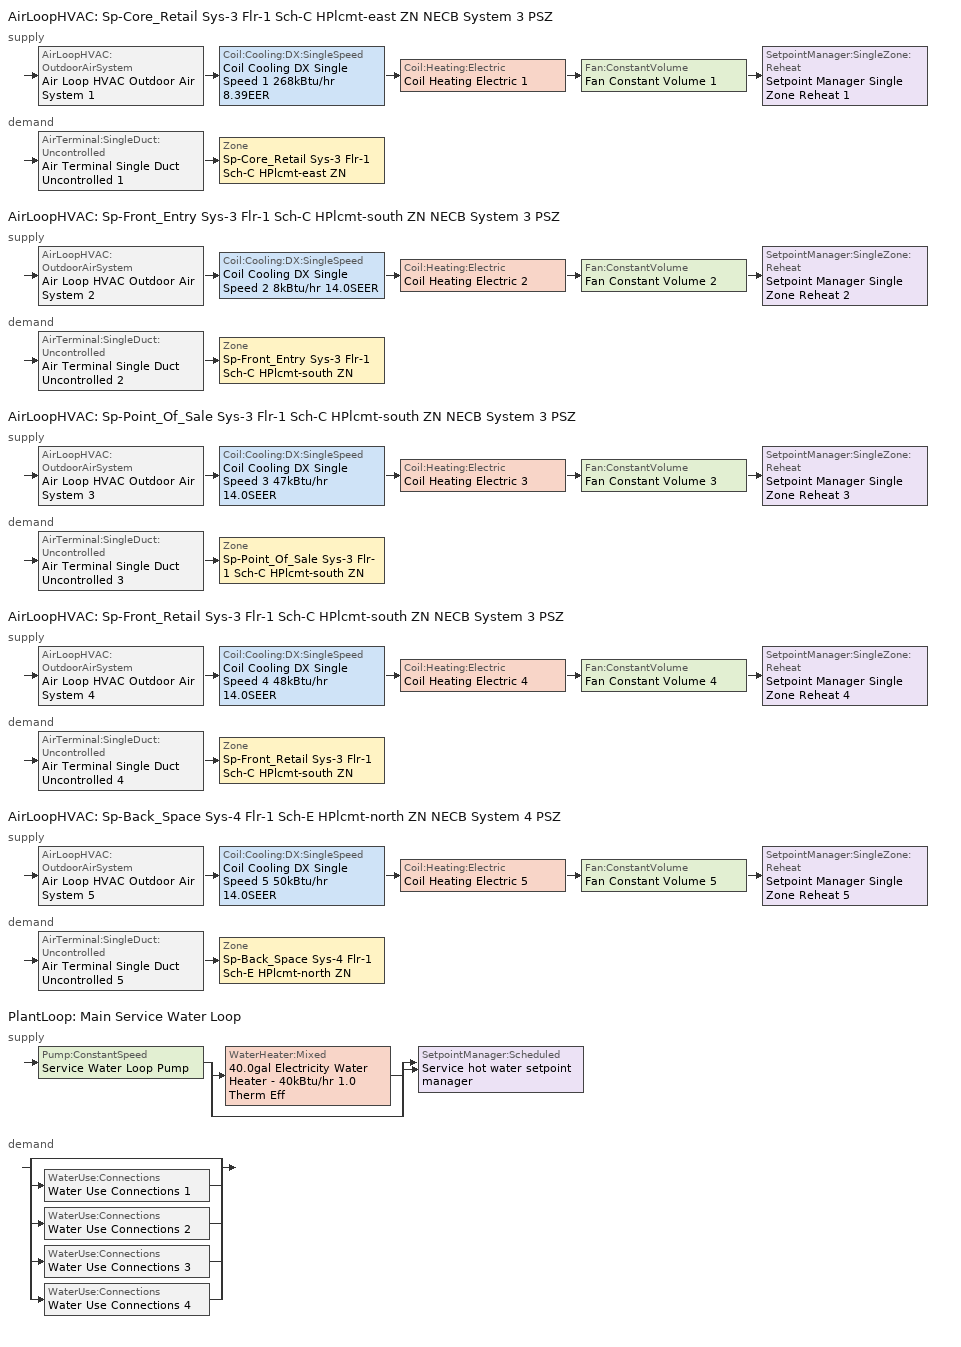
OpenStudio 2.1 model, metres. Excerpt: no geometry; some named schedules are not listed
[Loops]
AirLoopHVAC 'Sp-Core_Retail Sys-3 Flr-1 Sch-C HPlcmt-east ZN NECB System 3 PSZ'
 supply: AirLoopHVAC:OutdoorAirSystem 'Air Loop HVAC Outdoor Air System 1' > Coil:Cooling:DX:SingleSpeed 'Coil Cooling DX Single Speed 1 268kBtu/hr 8.39EER' > Coil:Heating:Electric 'Coil Heating Electric 1' > Fan:ConstantVolume 'Fan Constant Volume 1' > SetpointManager:SingleZone:Reheat 'Setpoint Manager Single Zone Reheat 1'
 demand: AirTerminal:SingleDuct:Uncontrolled 'Air Terminal Single Duct Uncontrolled 1' > Zone 'Sp-Core_Retail Sys-3 Flr-1 Sch-C HPlcmt-east ZN'
AirLoopHVAC 'Sp-Front_Entry Sys-3 Flr-1 Sch-C HPlcmt-south ZN NECB System 3 PSZ'
 supply: AirLoopHVAC:OutdoorAirSystem 'Air Loop HVAC Outdoor Air System 2' > Coil:Cooling:DX:SingleSpeed 'Coil Cooling DX Single Speed 2 8kBtu/hr 14.0SEER' > Coil:Heating:Electric 'Coil Heating Electric 2' > Fan:ConstantVolume 'Fan Constant Volume 2' > SetpointManager:SingleZone:Reheat 'Setpoint Manager Single Zone Reheat 2'
 demand: AirTerminal:SingleDuct:Uncontrolled 'Air Terminal Single Duct Uncontrolled 2' > Zone 'Sp-Front_Entry Sys-3 Flr-1 Sch-C HPlcmt-south ZN'
AirLoopHVAC 'Sp-Point_Of_Sale Sys-3 Flr-1 Sch-C HPlcmt-south ZN NECB System 3 PSZ'
 supply: AirLoopHVAC:OutdoorAirSystem 'Air Loop HVAC Outdoor Air System 3' > Coil:Cooling:DX:SingleSpeed 'Coil Cooling DX Single Speed 3 47kBtu/hr 14.0SEER' > Coil:Heating:Electric 'Coil Heating Electric 3' > Fan:ConstantVolume 'Fan Constant Volume 3' > SetpointManager:SingleZone:Reheat 'Setpoint Manager Single Zone Reheat 3'
 demand: AirTerminal:SingleDuct:Uncontrolled 'Air Terminal Single Duct Uncontrolled 3' > Zone 'Sp-Point_Of_Sale Sys-3 Flr-1 Sch-C HPlcmt-south ZN'
AirLoopHVAC 'Sp-Front_Retail Sys-3 Flr-1 Sch-C HPlcmt-south ZN NECB System 3 PSZ'
 supply: AirLoopHVAC:OutdoorAirSystem 'Air Loop HVAC Outdoor Air System 4' > Coil:Cooling:DX:SingleSpeed 'Coil Cooling DX Single Speed 4 48kBtu/hr 14.0SEER' > Coil:Heating:Electric 'Coil Heating Electric 4' > Fan:ConstantVolume 'Fan Constant Volume 4' > SetpointManager:SingleZone:Reheat 'Setpoint Manager Single Zone Reheat 4'
 demand: AirTerminal:SingleDuct:Uncontrolled 'Air Terminal Single Duct Uncontrolled 4' > Zone 'Sp-Front_Retail Sys-3 Flr-1 Sch-C HPlcmt-south ZN'
AirLoopHVAC 'Sp-Back_Space Sys-4 Flr-1 Sch-E HPlcmt-north ZN NECB System 4 PSZ'
 supply: AirLoopHVAC:OutdoorAirSystem 'Air Loop HVAC Outdoor Air System 5' > Coil:Cooling:DX:SingleSpeed 'Coil Cooling DX Single Speed 5 50kBtu/hr 14.0SEER' > Coil:Heating:Electric 'Coil Heating Electric 5' > Fan:ConstantVolume 'Fan Constant Volume 5' > SetpointManager:SingleZone:Reheat 'Setpoint Manager Single Zone Reheat 5'
 demand: AirTerminal:SingleDuct:Uncontrolled 'Air Terminal Single Duct Uncontrolled 5' > Zone 'Sp-Back_Space Sys-4 Flr-1 Sch-E HPlcmt-north ZN'
PlantLoop 'Main Service Water Loop'
 supply: Pump:ConstantSpeed 'Service Water Loop Pump' > split
  | WaterHeater:Mixed '40.0gal Electricity Water Heater - 40kBtu/hr 1.0 Therm Eff'
  | bypass
  join > SetpointManager:Scheduled 'Service hot water setpoint manager'
 demand: split
  | bypass
  | WaterUse:Connections 'Water Use Connections 1'
  | WaterUse:Connections 'Water Use Connections 2'
  | WaterUse:Connections 'Water Use Connections 3'
  | WaterUse:Connections 'Water Use Connections 4'
[Sizing:Zone] Zone Cooling Design Supply Air Temperature Input Method=SupplyAirTemperature; Zone Cooling Design Supply Air Temperature {C}=13; Zone Cooling Design Supply Air Temperature Difference {deltaC}=11.11; Zone Heating Design Supply Air Temperature Input Method=SupplyAirTemperature; Zone Heating Design Supply Air Temperature {C}=43; Zone Heating Design Supply Air Temperature Difference {deltaC}=11.11; Zone Cooling Design Supply Air Humidity Ratio {kg-H2O/kg-air}=0.0085; Zone Heating Design Supply Air Humidity Ratio {kg-H2O/kg-air}=0.008; Zone Heating Sizing Factor=1.3; Zone Cooling Sizing Factor=1.1; Cooling Design Air Flow Method=DesignDay; Heating Design Air Flow Method=DesignDay; Account for Dedicated Outdoor Air System=No; Dedicated Outdoor Air System Control Strategy=NeutralSupplyAir; Dedicated Outdoor Air Low Setpoint Temperature for Design {C}=autosize; Dedicated Outdoor Air High Setpoint Temperature for Design {C}=autosize
Sp-Core_Retail Sys-3 Flr-1 Sch-C HPlcmt-east ZN; Sp-Front_Entry Sys-3 Flr-1 Sch-C HPlcmt-south ZN; Sp-Point_Of_Sale Sys-3 Flr-1 Sch-C HPlcmt-south ZN; Sp-Front_Retail Sys-3 Flr-1 Sch-C HPlcmt-south ZN; Sp-Back_Space Sys-4 Flr-1 Sch-E HPlcmt-north ZN
[Zone equipment]
Sp-Core_Retail Sys-3 Flr-1 Sch-C HPlcmt-east ZN: Air Terminal Single Duct Uncontrolled 1, Zone HVAC Baseboard Convective Electric 1
Sp-Front_Entry Sys-3 Flr-1 Sch-C HPlcmt-south ZN: Air Terminal Single Duct Uncontrolled 2, Zone HVAC Baseboard Convective Electric 2
Sp-Point_Of_Sale Sys-3 Flr-1 Sch-C HPlcmt-south ZN: Air Terminal Single Duct Uncontrolled 3, Zone HVAC Baseboard Convective Electric 3
Sp-Front_Retail Sys-3 Flr-1 Sch-C HPlcmt-south ZN: Air Terminal Single Duct Uncontrolled 4, Zone HVAC Baseboard Convective Electric 4
Sp-Back_Space Sys-4 Flr-1 Sch-E HPlcmt-north ZN: Air Terminal Single Duct Uncontrolled 5, Zone HVAC Baseboard Convective Electric 5
[AirLoopHVAC] Design Supply Air Flow Rate {m3/s}=AutoSize
Name | Availability Schedule | Availability Manager
Sp-Core_Retail Sys-3 Flr-1 Sch-C HPlcmt-east ZN NECB System 3 PSZ | Sp-Core_Retail Sys-3 Flr-1 Sch-C HPlcmt-east ZN NECB System 3 PSZ Occ Sch | Availability Manager Night Cycle 2
Sp-Front_Entry Sys-3 Flr-1 Sch-C HPlcmt-south ZN NECB System 3 PSZ | Always On Discrete
Sp-Point_Of_Sale Sys-3 Flr-1 Sch-C HPlcmt-south ZN NECB System 3 PSZ | Sp-Point_Of_Sale Sys-3 Flr-1 Sch-C HPlcmt-south ZN NECB System 3 PSZ Occ Sch | Availability Manager Night Cycle 4
Sp-Front_Retail Sys-3 Flr-1 Sch-C HPlcmt-south ZN NECB System 3 PSZ | Sp-Front_Retail Sys-3 Flr-1 Sch-C HPlcmt-south ZN NECB System 3 PSZ Occ Sch | Availability Manager Night Cycle 3
Sp-Back_Space Sys-4 Flr-1 Sch-E HPlcmt-north ZN NECB System 4 PSZ | Sp-Back_Space Sys-4 Flr-1 Sch-E HPlcmt-north ZN NECB System 4 PSZ Occ Sch | Availability Manager Night Cycle 1
[Sizing:System] Type of Load to Size On=Sensible; Design Outdoor Air Flow Rate {m3/s}=Autosize; Minimum System Air Flow Ratio=1; Preheat Design Temperature {C}=7; Preheat Design Humidity Ratio {kg-H2O/kg-Air}=0.008; Precool Design Temperature {C}=13; Precool Design Humidity Ratio {kg-H2O/kg-Air}=0.008; Central Cooling Design Supply Air Temperature {C}=13; Central Heating Design Supply Air Temperature {C}=43; Sizing Option=NonCoincident; 100% Outdoor Air in Cooling=No; 100% Outdoor Air in Heating=No; Central Cooling Design Supply Air Humidity Ratio {kg-H2O/kg-Air}=0.0085; Central Heating Design Supply Air Humidity Ratio {kg-H2O/kg-Air}=0.008; Cooling Design Air Flow Method=DesignDay; Cooling Design Air Flow Rate {m3/s}=0; Heating Design Air Flow Method=DesignDay; Heating Design Air Flow Rate {m3/s}=0; System Outdoor Air Method=ZoneSum; Zone Maximum Outdoor Air Fraction=1; Cooling Supply Air Flow Rate Per Floor Area {m3/s-m2}=0.00996765; Cooling Fraction of Autosized Cooling Supply Air Flow Rate=1; Cooling Supply Air Flow Rate Per Unit Cooling Capacity {m3/s-W}=3.94755e-05; Heating Supply Air Flow Rate Per Floor Area {m3/s-m2}=0.00996765; Heating Fraction of Autosized Heating Supply Air Flow Rate=1; Heating Fraction of Autosized Cooling Supply Air Flow Rate=1; Heating Supply Air Flow Rate Per Unit Heating Capacity {m3/s-W}=3.15882e-05; Cooling Design Capacity Method=CoolingDesignCapacity; Cooling Design Capacity {W}=autosize; Cooling Design Capacity Per Floor Area {W/m2}=234.7; Fraction of Autosized Cooling Design Capacity=1; Heating Design Capacity Method=HeatingDesignCapacity; Heating Design Capacity {W}=autosize; Heating Design Capacity Per Floor Area {W/m2}=157; Fraction of Autosized Heating Design Capacity=1; Central Cooling Capacity Control Method=OnOff
Sp-Core_Retail Sys-3 Flr-1 Sch-C HPlcmt-east ZN NECB System 3 PSZ; Sp-Front_Entry Sys-3 Flr-1 Sch-C HPlcmt-south ZN NECB System 3 PSZ; Sp-Point_Of_Sale Sys-3 Flr-1 Sch-C HPlcmt-south ZN NECB System 3 PSZ; Sp-Front_Retail Sys-3 Flr-1 Sch-C HPlcmt-south ZN NECB System 3 PSZ; Sp-Back_Space Sys-4 Flr-1 Sch-E HPlcmt-north ZN NECB System 4 PSZ
[Fan:ConstantVolume] Availability Schedule=Always On Discrete; Fan Efficiency=0.39975; Pressure Rise {Pa}=640; Maximum Flow Rate {m3/s}=AutoSize; Motor Efficiency=0.615
Fan Constant Volume 1; Fan Constant Volume 2; Fan Constant Volume 3; Fan Constant Volume 4; Fan Constant Volume 5
[Coil:Heating:Electric] Availability Schedule=Always On Discrete
Coil Heating Electric 1; Coil Heating Electric 2; Coil Heating Electric 3; Coil Heating Electric 4; Coil Heating Electric 5
[Coil:Cooling:DX:SingleSpeed] Availability Schedule=Always On Discrete; Rated Total Cooling Capacity {W}=autosize; Rated Sensible Heat Ratio=autosize; Rated Air Flow Rate {m3/s}=autosize; Rated Evaporator Fan Power Per Volume Flow Rate {W/(m3/s)}=773.3; Condenser Type=AirCooled; Evaporative Condenser Effectiveness=0; Evaporative Condenser Air Flow Rate {m3/s}=Autosize; Evaporative Condenser Pump Rated Power Consumption {W}=Autosize; Crankcase Heater Capacity {W}=0; Maximum Outdoor Dry-Bulb Temperature for Crankcase Heater Operation {C}=0; Basin Heater Capacity {W/K}=0; Basin Heater Setpoint Temperature {C}=10
Name | Rated COP {W/W} | Total Cooling Capacity Function of Temperature Curve | Total Cooling Capacity Function of Flow Fraction Curve | Energy Input Ratio Function of Temperature Curve | Energy Input Ratio Function of Flow Fraction Curve | Part Load Fraction Correlation Curve
Coil Cooling DX Single Speed 1 268kBtu/hr 8.39EER | 3.01234 | DXCOOL-NECB2011-REF-CAPFT | DXCOOL-NECB2011-REF-CAPFFLOW | DXCOOL-NECB2011-REF-COOLEIRFT | DXCOOL-NECB2011-REF-COOLEIRFFLOW | DXCOOL-NECB2011-REF-COOLPLFFPLR
Coil Cooling DX Single Speed 2 8kBtu/hr 14.0SEER | 3.8248 | DXCOOL-NECB2011-REF-CAPFT 1 | DXCOOL-NECB2011-REF-CAPFFLOW 1 | DXCOOL-NECB2011-REF-COOLEIRFT 1 | DXCOOL-NECB2011-REF-COOLEIRFFLOW 1 | DXCOOL-NECB2011-REF-COOLPLFFPLR 1
Coil Cooling DX Single Speed 3 47kBtu/hr 14.0SEER | 3.8248 | DXCOOL-NECB2011-REF-CAPFT 2 | DXCOOL-NECB2011-REF-CAPFFLOW 2 | DXCOOL-NECB2011-REF-COOLEIRFT 2 | DXCOOL-NECB2011-REF-COOLEIRFFLOW 2 | DXCOOL-NECB2011-REF-COOLPLFFPLR 2
Coil Cooling DX Single Speed 4 48kBtu/hr 14.0SEER | 3.8248 | DXCOOL-NECB2011-REF-CAPFT 3 | DXCOOL-NECB2011-REF-CAPFFLOW 3 | DXCOOL-NECB2011-REF-COOLEIRFT 3 | DXCOOL-NECB2011-REF-COOLEIRFFLOW 3 | DXCOOL-NECB2011-REF-COOLPLFFPLR 3
Coil Cooling DX Single Speed 5 50kBtu/hr 14.0SEER | 3.8248 | DXCOOL-NECB2011-REF-CAPFT 4 | DXCOOL-NECB2011-REF-CAPFFLOW 4 | DXCOOL-NECB2011-REF-COOLEIRFT 4 | DXCOOL-NECB2011-REF-COOLEIRFFLOW 4 | DXCOOL-NECB2011-REF-COOLPLFFPLR 4
[Controller:OutdoorAir] Minimum Outdoor Air Flow Rate {m3/s}=0; Maximum Outdoor Air Flow Rate {m3/s}=Autosize; Economizer Control Action Type=ModulateFlow; Lockout Type=NoLockout; Minimum Limit Type=FixedMinimum; High Humidity Control=No; Heat Recovery Bypass Control Type=BypassWhenWithinEconomizerLimits
Name | Economizer Control Type | Minimum Outdoor Air Schedule | Controller Mechanical Ventilation | Economizer Maximum Limit Dry-Bulb Temperature {C} | Economizer Maximum Limit Enthalpy {J/kg} | Economizer Minimum Limit Dry-Bulb Temperature {C}
Controller Outdoor Air 1 | DifferentialEnthalpy | Sp-Core_Retail Sys-3 Flr-1 Sch-C HPlcmt-east ZN NECB System 3 PSZ Occ Sch | Controller Mechanical Ventilation 1
Controller Outdoor Air 2 | NoEconomizer | Always On Discrete | Controller Mechanical Ventilation 2 | 28 | 64000 | -100
Controller Outdoor Air 3 | NoEconomizer | Sp-Point_Of_Sale Sys-3 Flr-1 Sch-C HPlcmt-south ZN NECB System 3 PSZ Occ Sch | Controller Mechanical Ventilation 3 | 28 | 64000 | -100
Controller Outdoor Air 4 | NoEconomizer | Sp-Front_Retail Sys-3 Flr-1 Sch-C HPlcmt-south ZN NECB System 3 PSZ Occ Sch | Controller Mechanical Ventilation 4 | 28 | 64000 | -100
Controller Outdoor Air 5 | NoEconomizer | Sp-Back_Space Sys-4 Flr-1 Sch-E HPlcmt-north ZN NECB System 4 PSZ Occ Sch | Controller Mechanical Ventilation 5 | 28 | 64000 | -100
[Controller:MechanicalVentilation] Availability Schedule=Always On Discrete; System Outdoor Air Method=ZoneSum
Controller Mechanical Ventilation 1; Controller Mechanical Ventilation 2; Controller Mechanical Ventilation 3; Controller Mechanical Ventilation 4; Controller Mechanical Ventilation 5
[AirLoopHVAC:OutdoorAirSystem]
Name | Controller
Air Loop HVAC Outdoor Air System 1 | Controller Outdoor Air 1
Air Loop HVAC Outdoor Air System 2 | Controller Outdoor Air 2
Air Loop HVAC Outdoor Air System 3 | Controller Outdoor Air 3
Air Loop HVAC Outdoor Air System 4 | Controller Outdoor Air 4
Air Loop HVAC Outdoor Air System 5 | Controller Outdoor Air 5
[SetpointManager:SingleZone:Reheat] Minimum Supply Air Temperature {C}=13; Maximum Supply Air Temperature {C}=43
Name | Control Zone
Setpoint Manager Single Zone Reheat 1 | Sp-Core_Retail Sys-3 Flr-1 Sch-C HPlcmt-east ZN
Setpoint Manager Single Zone Reheat 2 | Sp-Front_Entry Sys-3 Flr-1 Sch-C HPlcmt-south ZN
Setpoint Manager Single Zone Reheat 3 | Sp-Point_Of_Sale Sys-3 Flr-1 Sch-C HPlcmt-south ZN
Setpoint Manager Single Zone Reheat 4 | Sp-Front_Retail Sys-3 Flr-1 Sch-C HPlcmt-south ZN
Setpoint Manager Single Zone Reheat 5 | Sp-Back_Space Sys-4 Flr-1 Sch-E HPlcmt-north ZN
[AirTerminal:SingleDuct:Uncontrolled] Availability Schedule=Always On Discrete; Maximum Air Flow Rate {m3/s}=AutoSize
Air Terminal Single Duct Uncontrolled 1; Air Terminal Single Duct Uncontrolled 2; Air Terminal Single Duct Uncontrolled 3; Air Terminal Single Duct Uncontrolled 4; Air Terminal Single Duct Uncontrolled 5
[ZoneHVAC:Baseboard:Convective:Electric] Availability Schedule=Always On Discrete; Nominal Capacity {W}=autosize; Efficiency=1
Zone HVAC Baseboard Convective Electric 1; Zone HVAC Baseboard Convective Electric 2; Zone HVAC Baseboard Convective Electric 3; Zone HVAC Baseboard Convective Electric 4; Zone HVAC Baseboard Convective Electric 5
[PlantLoop]
Main Service Water Loop: Maximum Loop Temperature {C}=60; Minimum Loop Temperature {C}=10; Plant Loop Volume {m3}=Autocalculate; Load Distribution Scheme=Optimal
[Sizing:Plant]
Main Service Water Loop: Loop Type=Heating; Design Loop Exit Temperature {C}=60; Loop Design Temperature Difference {deltaC}=5; Sizing Option=NonCoincident; Zone Timesteps in Averaging Window=1; Coincident Sizing Factor Mode=None
[SetpointManager:Scheduled]
Service hot water setpoint manager: Control Variable=Temperature; Schedule=Service Water Loop Temp - 140F
[Pump:ConstantSpeed]
Service Water Loop Pump: Rated Flow Rate {m3/s}=autosize; Rated Pump Head {Pa}=0.001; Rated Power Consumption {W}=autosize; Motor Efficiency=0.7; Fraction of Motor Inefficiencies to Fluid Stream=0; Pump Control Type=Intermittent
[WaterHeater:Mixed]
40.0gal Electricity Water Heater - 40kBtu/hr 1.0 Therm Eff: Tank Volume {m3}=0.151416; Setpoint Temperature Schedule=Service Water Loop Temp - 140F; Deadband Temperature Difference {deltaC}=2; Maximum Temperature Limit {C}=82.2222; Heater Control Type=Cycle; Heater Maximum Capacity {W}=11722.8; Heater Fuel Type=Electricity; Heater Thermal Efficiency=1; Off Cycle Parasitic Fuel Consumption Rate {W}=19.9992; Off Cycle Parasitic Fuel Type=Electricity; Off Cycle Parasitic Heat Fraction to Tank=0.8; On Cycle Parasitic Fuel Consumption Rate {W}=19.9992; On Cycle Parasitic Fuel Type=Electricity; On Cycle Parasitic Heat Fraction to Tank=0; Ambient Temperature Indicator=Schedule; Ambient Temperature Schedule=Water Heater Ambient Temp Schedule - 70F; Off Cycle Loss Coefficient to Ambient Temperature {W/K}=1.80728; On Cycle Loss Coefficient to Ambient Temperature {W/K}=1.80728; Use Side Effectiveness=1; Source Side Effectiveness=1; Use Side Design Flow Rate {m3/s}=autosize; Source Side Design Flow Rate {m3/s}=autosize; Indirect Water Heating Recovery Time {hr}=1.5
[WaterUse:Connections]
Name | Water Use Equipment Name 1
Water Use Connections 1 | Back_space Service Water Use 0.1gal/min
Water Use Connections 2 | Core_retail Service Water Use 0.18gal/min
Water Use Connections 3 | Front_retail Service Water Use 0.02gal/min
Water Use Connections 4 | Point_of_sale Service Water Use 0.02gal/min
[WaterUse:Equipment:Definition]
Name | Peak Flow Rate {m3/s} | Target Temperature Schedule | Sensible Fraction Schedule | Latent Fraction Schedule
Back_space Service Water Use Def 0.1gal/min | 6.1346e-06 | Schedule Ruleset 5 | Schedule Ruleset 3 | Schedule Ruleset 4
Core_retail Service Water Use Def 0.18gal/min | 1.14419e-05 | Schedule Ruleset 8 | Schedule Ruleset 6 | Schedule Ruleset 7
Front_retail Service Water Use Def 0.02gal/min | 1.07814e-06 | Schedule Ruleset 11 | Schedule Ruleset 9 | Schedule Ruleset 10
Point_of_sale Service Water Use Def 0.02gal/min | 1.07814e-06 | Schedule Ruleset 14 | Schedule Ruleset 12 | Schedule Ruleset 13
[WaterUse:Equipment]
Name | Water Use Equipment Definition | Space | Flow Rate Fraction Schedule
Back_space Service Water Use 0.1gal/min | Back_space Service Water Use Def 0.1gal/min | Back_Space | NECB-E-Service Water Heating
Core_retail Service Water Use 0.18gal/min | Core_retail Service Water Use Def 0.18gal/min | Core_Retail | NECB-C-Service Water Heating
Front_retail Service Water Use 0.02gal/min | Front_retail Service Water Use Def 0.02gal/min | Front_Retail | NECB-C-Service Water Heating
Point_of_sale Service Water Use 0.02gal/min | Point_of_sale Service Water Use Def 0.02gal/min | Point_Of_Sale | NECB-C-Service Water Heating
[AvailabilityManager:NightCycle] Control Type=CycleOnAny; Thermostat Tolerance {deltaC}=1; Cycling Run Time {s}=3600
Availability Manager Night Cycle 1; Availability Manager Night Cycle 2; Availability Manager Night Cycle 3; Availability Manager Night Cycle 4
[Schedule:Ruleset]
Name | Default Day Schedule | Summer Design Day Schedule | Winter Design Day Schedule
Service Water Loop Temp - 140F | Service Water Loop Temp - 140F Default
Water Heater Ambient Temp Schedule - 70F | Water Heater Ambient Temp Schedule - 70F Default
NECB-E-Service Water Heating | NECB-E-Service Water Heating Default
NECB-C-Service Water Heating | NECB-C-Service Water Heating Default
Sp-Back_Space Sys-4 Flr-1 Sch-E HPlcmt-north ZN NECB System 4 PSZ Occ Sch | Sp-Back_Space Sys-4 Flr-1 Sch-E HPlcmt-north ZN NECB System 4 PSZ Occ Sch Default | Sp-Back_Space Sys-4 Flr-1 Sch-E HPlcmt-north ZN NECB System 4 PSZ Occ Sch Summer Design Day | Sp-Back_Space Sys-4 Flr-1 Sch-E HPlcmt-north ZN NECB System 4 PSZ Occ Sch Winter Design Day
Sp-Core_Retail Sys-3 Flr-1 Sch-C HPlcmt-east ZN NECB System 3 PSZ Occ Sch | Sp-Core_Retail Sys-3 Flr-1 Sch-C HPlcmt-east ZN NECB System 3 PSZ Occ Sch Default | Sp-Core_Retail Sys-3 Flr-1 Sch-C HPlcmt-east ZN NECB System 3 PSZ Occ Sch Summer Design Day | Sp-Core_Retail Sys-3 Flr-1 Sch-C HPlcmt-east ZN NECB System 3 PSZ Occ Sch Winter Design Day
Sp-Front_Retail Sys-3 Flr-1 Sch-C HPlcmt-south ZN NECB System 3 PSZ Occ Sch | Sp-Front_Retail Sys-3 Flr-1 Sch-C HPlcmt-south ZN NECB System 3 PSZ Occ Sch Default | Sp-Front_Retail Sys-3 Flr-1 Sch-C HPlcmt-south ZN NECB System 3 PSZ Occ Sch Summer Design Day | Sp-Front_Retail Sys-3 Flr-1 Sch-C HPlcmt-south ZN NECB System 3 PSZ Occ Sch Winter Design Day
Sp-Point_Of_Sale Sys-3 Flr-1 Sch-C HPlcmt-south ZN NECB System 3 PSZ Occ Sch | Sp-Point_Of_Sale Sys-3 Flr-1 Sch-C HPlcmt-south ZN NECB System 3 PSZ Occ Sch Default | Sp-Point_Of_Sale Sys-3 Flr-1 Sch-C HPlcmt-south ZN NECB System 3 PSZ Occ Sch Summer Design Day | Sp-Point_Of_Sale Sys-3 Flr-1 Sch-C HPlcmt-south ZN NECB System 3 PSZ Occ Sch Winter Design Day
[Schedule:Day]
Sp-Core_Retail Sys-3 Flr-1 Sch-C HPlcmt-east ZN NECB System 3 PSZ Occ Sch Default; Sp-Core_Retail Sys-3 Flr-1 Sch-C HPlcmt-east ZN NECB System 3 PSZ Occ Sch Winter Design Day; Sp-Core_Retail Sys-3 Flr-1 Sch-C HPlcmt-east ZN NECB System 3 PSZ Occ Sch Summer Design Day: 24, 0, 1
[Schedule:Constant]
Always On Discrete: Value=1
[Curve:Biquadratic] Minimum Value of x=13; Maximum Value of x=24; Minimum Value of y=24; Maximum Value of y=46
Name | Coefficient1 Constant | Coefficient2 x | Coefficient3 x**2 | Coefficient4 y | Coefficient5 y**2 | Coefficient6 x*y
DXCOOL-NECB2011-REF-CAPFT; DXCOOL-NECB2011-REF-CAPFT 1; DXCOOL-NECB2011-REF-CAPFT 2; DXCOOL-NECB2011-REF-CAPFT 3; DXCOOL-NECB2011-REF-CAPFT 4 | 0.867905 | 0.0142459 | 0.00055436 | -0.0075575 | 3.3e-05 | -0.0001918
DXCOOL-NECB2011-REF-COOLEIRFT; DXCOOL-NECB2011-REF-COOLEIRFT 1; DXCOOL-NECB2011-REF-COOLEIRFT 2; DXCOOL-NECB2011-REF-COOLEIRFT 3; DXCOOL-NECB2011-REF-COOLEIRFT 4 | 0.116936 | 0.0284933 | -0.0004112 | 0.0214108 | 0.00016103 | -0.0006791
[Curve:Quadratic] Coefficient1 Constant=1; Coefficient2 x=0; Coefficient3 x**2=0; Minimum Value of x=0; Maximum Value of x=1
DXCOOL-NECB2011-REF-CAPFFLOW; DXCOOL-NECB2011-REF-COOLEIRFFLOW; DXCOOL-NECB2011-REF-CAPFFLOW 1; DXCOOL-NECB2011-REF-COOLEIRFFLOW 1; DXCOOL-NECB2011-REF-CAPFFLOW 2; DXCOOL-NECB2011-REF-COOLEIRFFLOW 2; DXCOOL-NECB2011-REF-CAPFFLOW 3; DXCOOL-NECB2011-REF-COOLEIRFFLOW 3; DXCOOL-NECB2011-REF-CAPFFLOW 4; DXCOOL-NECB2011-REF-COOLEIRFFLOW 4
[Curve:Cubic] Coefficient1 Constant=0.0277; Coefficient2 x=4.9151; Coefficient3 x**2=-8.184; Coefficient4 x**3=4.2702; Minimum Value of x=0.7; Maximum Value of x=1
DXCOOL-NECB2011-REF-COOLPLFFPLR; DXCOOL-NECB2011-REF-COOLPLFFPLR 1; DXCOOL-NECB2011-REF-COOLPLFFPLR 2; DXCOOL-NECB2011-REF-COOLPLFFPLR 3; DXCOOL-NECB2011-REF-COOLPLFFPLR 4
